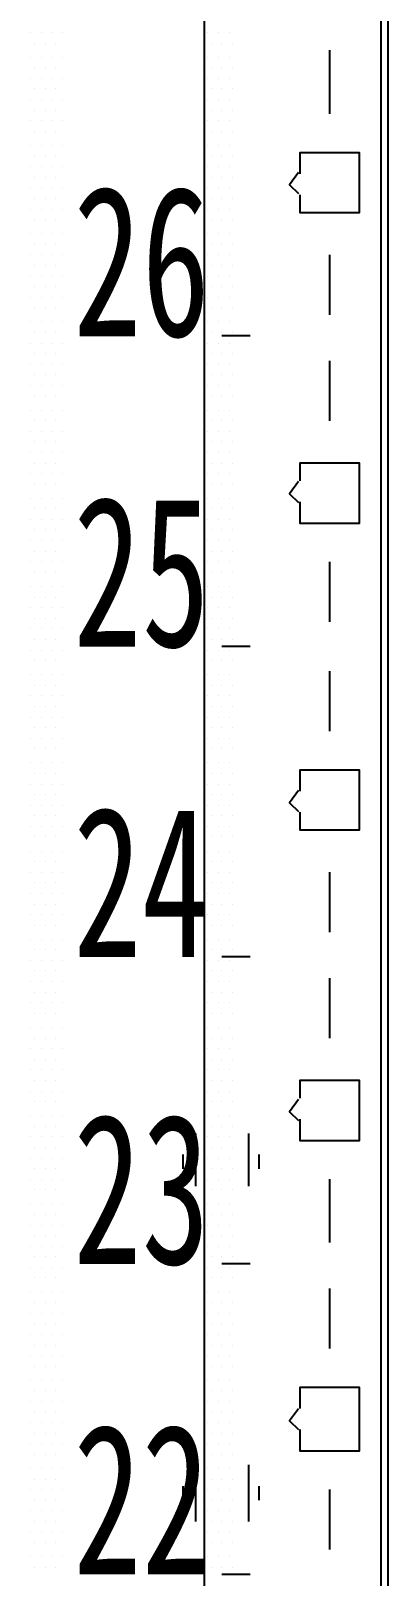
# Model space of a CAD drawing. Header units: metres. Extents: x 17 to 1264, y 17 to 859.
# Drawn here: x 307.7 to 322.3, y 386.3 to 449.4 of the extents above; entities that cross this region are included whole.
import ezdxf

# ---------------------------------------------------------------- set-up
doc = ezdxf.new("R2010")
doc.units = ezdxf.units.M
for name, color, linetype in [('LINES', 7, 'Continuous'), ('POLYLINES', 4, 'Continuous'), ('TEXTS', 3, 'Continuous')]:
    doc.layers.add(name, color=color, linetype=linetype)

msp = doc.modelspace()

# ---------------------------------------------------------------- linework, layer by layer
at = {"layer": 'LINES'}
for p, q in [((322.27, 121.54), (322.27, 716.83)), ((307.72, 449.28), (307.72, 449.28)), ((308.15, 449.28), (308.15, 449.28)), ((308.59, 449.28), (308.59, 449.28)), ((309.02, 449.28), (309.02, 449.28)), ((314.92, 449.28), (314.92, 449.28)), ((315.35, 449.28), (315.35, 449.28)), ((315.79, 449.28), (315.79, 449.28)), ((307.87, 448.85), (307.87, 448.85)), ((308.3, 448.85), (308.3, 448.85)), ((308.73, 448.85), (308.73, 448.85)), ((315.07, 448.85), (315.07, 448.85)), ((315.5, 448.85), (315.5, 448.85)), ((315.93, 448.85), (315.93, 448.85)), ((319.89, 448.56), (319.89, 445.97)), ((307.72, 448.27), (307.72, 448.27)), ((307.87, 447.84), (307.87, 447.84)), ((308.15, 448.27), (308.15, 448.27)), ((308.3, 447.84), (308.3, 447.84)), ((308.59, 448.27), (308.59, 448.27)), ((308.73, 447.84), (308.73, 447.84)), ((309.02, 448.27), (309.02, 448.27)), ((314.92, 448.27), (314.92, 448.27)), ((315.07, 447.84), (315.07, 447.84)), ((315.35, 448.27), (315.35, 448.27)), ((315.5, 447.84), (315.5, 447.84)), ((315.79, 448.27), (315.79, 448.27)), ((315.93, 447.84), (315.93, 447.84)), ((307.72, 447.41), (307.72, 447.41)), ((308.15, 447.41), (308.15, 447.41)), ((308.59, 447.41), (308.59, 447.41)), ((309.02, 447.41), (309.02, 447.41)), ((314.92, 447.41), (314.92, 447.41)), ((315.35, 447.41), (315.35, 447.41)), ((315.79, 447.41), (315.79, 447.41)), ((307.72, 446.54), (307.72, 446.54)), ((307.87, 446.98), (307.87, 446.98)), ((308.15, 446.54), (308.15, 446.54)), ((308.3, 446.98), (308.3, 446.98)), ((308.59, 446.54), (308.59, 446.54)), ((308.73, 446.98), (308.73, 446.98)), ((309.02, 446.54), (309.02, 446.54)), ((314.92, 446.54), (314.92, 446.54)), ((315.07, 446.98), (315.07, 446.98)), ((315.35, 446.54), (315.35, 446.54)), ((315.5, 446.98), (315.5, 446.98)), ((315.79, 446.54), (315.79, 446.54)), ((315.93, 446.98), (315.93, 446.98)), ((307.87, 446.11), (307.87, 446.11)), ((308.3, 446.11), (308.3, 446.11)), ((308.73, 446.11), (308.73, 446.11)), ((315.07, 446.11), (315.07, 446.11)), ((315.5, 446.11), (315.5, 446.11)), ((315.93, 446.11), (315.93, 446.11)), ((307.72, 445.68), (307.72, 445.68)), ((308.15, 445.68), (308.15, 445.68)), ((308.59, 445.68), (308.59, 445.68)), ((309.02, 445.68), (309.02, 445.68)), ((314.92, 445.68), (314.92, 445.68)), ((315.35, 445.68), (315.35, 445.68)), ((315.79, 445.68), (315.79, 445.68)), ((307.72, 444.67), (307.72, 444.67)), ((307.87, 445.25), (307.87, 445.25)), ((308.15, 444.67), (308.15, 444.67)), ((308.3, 445.25), (308.3, 445.25)), ((308.59, 444.67), (308.59, 444.67)), ((308.73, 445.25), (308.73, 445.25)), ((309.02, 444.67), (309.02, 444.67)), ((314.92, 444.67), (314.92, 444.67)), ((315.07, 445.25), (315.07, 445.25)), ((315.35, 444.67), (315.35, 444.67)), ((315.5, 445.25), (315.5, 445.25)), ((315.79, 444.67), (315.79, 444.67)), ((315.93, 445.25), (315.93, 445.25)), ((307.87, 444.24), (307.87, 444.24)), ((308.3, 444.24), (308.3, 444.24)), ((308.73, 444.24), (308.73, 444.24)), ((315.07, 444.24), (315.07, 444.24)), ((315.5, 444.24), (315.5, 444.24)), ((315.93, 444.24), (315.93, 444.24)), ((307.72, 443.81), (307.72, 443.81)), ((308.15, 443.81), (308.15, 443.81)), ((308.59, 443.81), (308.59, 443.81)), ((309.02, 443.81), (309.02, 443.81)), ((314.92, 443.81), (314.92, 443.81)), ((315.35, 443.81), (315.35, 443.81)), ((315.79, 443.81), (315.79, 443.81)), ((307.72, 442.94), (307.72, 442.94)), ((307.87, 443.38), (307.87, 443.38)), ((308.15, 442.94), (308.15, 442.94)), ((308.3, 443.38), (308.3, 443.38)), ((308.59, 442.94), (308.59, 442.94)), ((308.73, 443.38), (308.73, 443.38)), ((309.02, 442.94), (309.02, 442.94)), ((314.92, 442.94), (314.92, 442.94)), ((315.07, 443.38), (315.07, 443.38)), ((315.35, 442.94), (315.35, 442.94)), ((315.5, 443.38), (315.5, 443.38)), ((315.79, 442.94), (315.79, 442.94)), ((315.93, 443.38), (315.93, 443.38)), ((307.87, 442.51), (307.87, 442.51)), ((308.3, 442.51), (308.3, 442.51)), ((308.73, 442.51), (308.73, 442.51)), ((315.07, 442.51), (315.07, 442.51)), ((315.5, 442.51), (315.5, 442.51)), ((315.93, 442.51), (315.93, 442.51)), ((307.72, 442.08), (307.72, 442.08)), ((307.87, 441.65), (307.87, 441.65)), ((308.15, 442.08), (308.15, 442.08)), ((308.3, 441.65), (308.3, 441.65)), ((308.59, 442.08), (308.59, 442.08)), ((308.73, 441.65), (308.73, 441.65)), ((309.02, 442.08), (309.02, 442.08)), ((314.92, 442.08), (314.92, 442.08)), ((315.07, 441.65), (315.07, 441.65)), ((315.35, 442.08), (315.35, 442.08)), ((315.5, 441.65), (315.5, 441.65)), ((315.79, 442.08), (315.79, 442.08)), ((315.93, 441.65), (315.93, 441.65)), ((307.72, 441.07), (307.72, 441.07)), ((308.15, 441.07), (308.15, 441.07)), ((308.59, 441.07), (308.59, 441.07)), ((309.02, 441.07), (309.02, 441.07)), ((314.92, 441.07), (314.92, 441.07)), ((315.35, 441.07), (315.35, 441.07)), ((315.79, 441.07), (315.79, 441.07)), ((307.87, 440.64), (307.87, 440.64)), ((308.3, 440.64), (308.3, 440.64)), ((308.73, 440.64), (308.73, 440.64)), ((315.07, 440.64), (315.07, 440.64)), ((315.5, 440.64), (315.5, 440.64)), ((315.93, 440.64), (315.93, 440.64)), ((307.72, 440.21), (307.72, 440.21)), ((307.87, 439.78), (307.87, 439.78)), ((308.15, 440.21), (308.15, 440.21)), ((308.3, 439.78), (308.3, 439.78)), ((308.59, 440.21), (308.59, 440.21)), ((308.73, 439.78), (308.73, 439.78)), ((309.02, 440.21), (309.02, 440.21)), ((314.92, 440.21), (314.92, 440.21)), ((315.07, 439.78), (315.07, 439.78)), ((315.35, 440.21), (315.35, 440.21)), ((315.5, 439.78), (315.5, 439.78)), ((315.79, 440.21), (315.79, 440.21)), ((315.93, 439.78), (315.93, 439.78)), ((319.89, 440.21), (319.89, 437.76)), ((307.72, 439.34), (307.72, 439.34)), ((308.15, 439.34), (308.15, 439.34)), ((308.59, 439.34), (308.59, 439.34)), ((309.02, 439.34), (309.02, 439.34)), ((314.92, 439.34), (314.92, 439.34)), ((315.35, 439.34), (315.35, 439.34)), ((315.79, 439.34), (315.79, 439.34)), ((307.72, 438.48), (307.72, 438.48)), ((307.87, 438.91), (307.87, 438.91)), ((308.15, 438.48), (308.15, 438.48)), ((308.3, 438.91), (308.3, 438.91)), ((308.59, 438.48), (308.59, 438.48)), ((308.73, 438.91), (308.73, 438.91)), ((309.02, 438.48), (309.02, 438.48)), ((314.92, 438.48), (314.92, 438.48)), ((315.07, 438.91), (315.07, 438.91)), ((315.35, 438.48), (315.35, 438.48)), ((315.5, 438.91), (315.5, 438.91)), ((315.79, 438.48), (315.79, 438.48)), ((315.93, 438.91), (315.93, 438.91)), ((307.87, 438.05), (307.87, 438.05)), ((308.3, 438.05), (308.3, 438.05)), ((308.73, 438.05), (308.73, 438.05)), ((315.07, 438.05), (315.07, 438.05)), ((315.5, 438.05), (315.5, 438.05)), ((315.93, 438.05), (315.93, 438.05)), ((307.72, 437.47), (307.72, 437.47)), ((308.15, 437.47), (308.15, 437.47)), ((308.59, 437.47), (308.59, 437.47)), ((309.02, 437.47), (309.02, 437.47)), ((314.92, 437.47), (314.92, 437.47)), ((315.35, 437.47), (315.35, 437.47)), ((315.79, 437.47), (315.79, 437.47)), ((307.72, 436.61), (307.72, 436.61)), ((307.87, 437.04), (307.87, 437.04)), ((308.15, 436.61), (308.15, 436.61)), ((308.3, 437.04), (308.3, 437.04)), ((308.59, 436.61), (308.59, 436.61)), ((308.73, 437.04), (308.73, 437.04)), ((309.02, 436.61), (309.02, 436.61)), ((314.92, 436.61), (314.92, 436.61)), ((315.07, 437.04), (315.07, 437.04)), ((315.35, 436.61), (315.35, 436.61)), ((315.5, 437.04), (315.5, 437.04)), ((316.65, 436.9), (315.5, 436.9)), ((315.79, 436.61), (315.79, 436.61)), ((315.93, 437.04), (315.93, 437.04)), ((307.87, 436.18), (307.87, 436.18)), ((308.3, 436.18), (308.3, 436.18)), ((308.73, 436.18), (308.73, 436.18)), ((315.07, 436.18), (315.07, 436.18)), ((315.5, 436.18), (315.5, 436.18)), ((315.93, 436.18), (315.93, 436.18)), ((319.89, 435.89), (319.89, 433.44)), ((307.72, 435.74), (307.72, 435.74)), ((307.87, 435.31), (307.87, 435.31)), ((308.15, 435.74), (308.15, 435.74)), ((308.3, 435.31), (308.3, 435.31)), ((308.59, 435.74), (308.59, 435.74)), ((308.73, 435.31), (308.73, 435.31)), ((309.02, 435.74), (309.02, 435.74)), ((314.92, 435.74), (314.92, 435.74)), ((315.07, 435.31), (315.07, 435.31)), ((315.35, 435.74), (315.35, 435.74)), ((315.5, 435.31), (315.5, 435.31)), ((315.79, 435.74), (315.79, 435.74)), ((315.93, 435.31), (315.93, 435.31)), ((307.72, 434.88), (307.72, 434.88)), ((308.15, 434.88), (308.15, 434.88)), ((308.59, 434.88), (308.59, 434.88)), ((309.02, 434.88), (309.02, 434.88)), ((314.92, 434.88), (314.92, 434.88)), ((315.35, 434.88), (315.35, 434.88)), ((315.79, 434.88), (315.79, 434.88)), ((307.87, 434.45), (307.87, 434.45)), ((308.3, 434.45), (308.3, 434.45)), ((308.73, 434.45), (308.73, 434.45)), ((315.07, 434.45), (315.07, 434.45)), ((315.5, 434.45), (315.5, 434.45)), ((315.93, 434.45), (315.93, 434.45)), ((307.72, 433.87), (307.72, 433.87)), ((307.87, 433.44), (307.87, 433.44)), ((308.15, 433.87), (308.15, 433.87)), ((308.3, 433.44), (308.3, 433.44)), ((308.59, 433.87), (308.59, 433.87)), ((308.73, 433.44), (308.73, 433.44)), ((309.02, 433.87), (309.02, 433.87)), ((314.92, 433.87), (314.92, 433.87)), ((315.07, 433.44), (315.07, 433.44)), ((315.35, 433.87), (315.35, 433.87)), ((315.5, 433.44), (315.5, 433.44)), ((315.79, 433.87), (315.79, 433.87)), ((315.93, 433.44), (315.93, 433.44)), ((307.72, 433.01), (307.72, 433.01)), ((308.15, 433.01), (308.15, 433.01)), ((308.59, 433.01), (308.59, 433.01)), ((309.02, 433.01), (309.02, 433.01)), ((314.92, 433.01), (314.92, 433.01)), ((315.35, 433.01), (315.35, 433.01)), ((315.79, 433.01), (315.79, 433.01)), ((307.72, 432.14), (307.72, 432.14)), ((307.87, 432.58), (307.87, 432.58)), ((308.15, 432.14), (308.15, 432.14)), ((308.3, 432.58), (308.3, 432.58)), ((308.59, 432.14), (308.59, 432.14)), ((308.73, 432.58), (308.73, 432.58)), ((309.02, 432.14), (309.02, 432.14)), ((314.92, 432.14), (314.92, 432.14)), ((315.07, 432.58), (315.07, 432.58)), ((315.35, 432.14), (315.35, 432.14)), ((315.5, 432.58), (315.5, 432.58)), ((315.79, 432.14), (315.79, 432.14)), ((315.93, 432.58), (315.93, 432.58)), ((307.87, 431.71), (307.87, 431.71)), ((308.3, 431.71), (308.3, 431.71)), ((308.73, 431.71), (308.73, 431.71)), ((315.07, 431.71), (315.07, 431.71)), ((315.5, 431.71), (315.5, 431.71)), ((315.93, 431.71), (315.93, 431.71)), ((307.72, 431.28), (307.72, 431.28)), ((307.87, 430.85), (307.87, 430.85)), ((308.15, 431.28), (308.15, 431.28)), ((308.3, 430.85), (308.3, 430.85)), ((308.59, 431.28), (308.59, 431.28)), ((308.73, 430.85), (308.73, 430.85)), ((309.02, 431.28), (309.02, 431.28)), ((314.92, 431.28), (314.92, 431.28)), ((315.07, 430.85), (315.07, 430.85)), ((315.35, 431.28), (315.35, 431.28)), ((315.5, 430.85), (315.5, 430.85)), ((315.79, 431.28), (315.79, 431.28)), ((315.93, 430.85), (315.93, 430.85)), ((307.72, 430.27), (307.72, 430.27)), ((308.15, 430.27), (308.15, 430.27)), ((308.59, 430.27), (308.59, 430.27)), ((309.02, 430.27), (309.02, 430.27)), ((314.92, 430.27), (314.92, 430.27)), ((315.35, 430.27), (315.35, 430.27)), ((315.79, 430.27), (315.79, 430.27)), ((307.87, 429.84), (307.87, 429.84)), ((308.3, 429.84), (308.3, 429.84)), ((308.73, 429.84), (308.73, 429.84)), ((315.07, 429.84), (315.07, 429.84)), ((315.5, 429.84), (315.5, 429.84)), ((315.93, 429.84), (315.93, 429.84)), ((307.72, 429.41), (307.72, 429.41)), ((307.87, 428.98), (307.87, 428.98)), ((308.15, 429.41), (308.15, 429.41)), ((308.3, 428.98), (308.3, 428.98)), ((308.59, 429.41), (308.59, 429.41)), ((308.73, 428.98), (308.73, 428.98)), ((309.02, 429.41), (309.02, 429.41)), ((314.92, 429.41), (314.92, 429.41)), ((315.07, 428.98), (315.07, 428.98)), ((315.35, 429.41), (315.35, 429.41)), ((315.5, 428.98), (315.5, 428.98)), ((315.79, 429.41), (315.79, 429.41)), ((315.93, 428.98), (315.93, 428.98)), ((307.72, 428.54), (307.72, 428.54)), ((308.15, 428.54), (308.15, 428.54)), ((308.59, 428.54), (308.59, 428.54)), ((309.02, 428.54), (309.02, 428.54)), ((314.92, 428.54), (314.92, 428.54)), ((315.35, 428.54), (315.35, 428.54)), ((315.79, 428.54), (315.79, 428.54)), ((307.72, 427.68), (307.72, 427.68)), ((307.87, 428.11), (307.87, 428.11)), ((308.15, 427.68), (308.15, 427.68)), ((308.3, 428.11), (308.3, 428.11)), ((308.59, 427.68), (308.59, 427.68)), ((308.73, 428.11), (308.73, 428.11)), ((309.02, 427.68), (309.02, 427.68)), ((314.92, 427.68), (314.92, 427.68)), ((315.07, 428.11), (315.07, 428.11)), ((315.35, 427.68), (315.35, 427.68)), ((315.5, 428.11), (315.5, 428.11)), ((315.79, 427.68), (315.79, 427.68)), ((315.93, 428.11), (315.93, 428.11)), ((319.89, 427.68), (319.89, 425.23)), ((307.87, 427.25), (307.87, 427.25)), ((308.3, 427.25), (308.3, 427.25)), ((308.73, 427.25), (308.73, 427.25)), ((315.07, 427.25), (315.07, 427.25)), ((315.5, 427.25), (315.5, 427.25)), ((315.93, 427.25), (315.93, 427.25)), ((307.72, 426.67), (307.72, 426.67)), ((308.15, 426.67), (308.15, 426.67)), ((308.59, 426.67), (308.59, 426.67)), ((309.02, 426.67), (309.02, 426.67)), ((314.92, 426.67), (314.92, 426.67)), ((315.35, 426.67), (315.35, 426.67)), ((315.79, 426.67), (315.79, 426.67)), ((307.72, 425.81), (307.72, 425.81)), ((307.87, 426.24), (307.87, 426.24)), ((308.15, 425.81), (308.15, 425.81)), ((308.3, 426.24), (308.3, 426.24)), ((308.59, 425.81), (308.59, 425.81)), ((308.73, 426.24), (308.73, 426.24)), ((309.02, 425.81), (309.02, 425.81)), ((314.92, 425.81), (314.92, 425.81)), ((315.07, 426.24), (315.07, 426.24)), ((315.35, 425.81), (315.35, 425.81)), ((315.5, 426.24), (315.5, 426.24)), ((315.79, 425.81), (315.79, 425.81)), ((315.93, 426.24), (315.93, 426.24)), ((307.87, 425.38), (307.87, 425.38)), ((308.3, 425.38), (308.3, 425.38)), ((308.73, 425.38), (308.73, 425.38)), ((315.07, 425.38), (315.07, 425.38)), ((315.5, 425.38), (315.5, 425.38)), ((315.93, 425.38), (315.93, 425.38)), ((307.72, 424.94), (307.72, 424.94)), ((307.87, 424.51), (307.87, 424.51)), ((308.15, 424.94), (308.15, 424.94)), ((308.3, 424.51), (308.3, 424.51)), ((308.59, 424.94), (308.59, 424.94)), ((308.73, 424.51), (308.73, 424.51)), ((309.02, 424.94), (309.02, 424.94)), ((314.92, 424.94), (314.92, 424.94)), ((315.07, 424.51), (315.07, 424.51)), ((315.35, 424.94), (315.35, 424.94)), ((315.5, 424.51), (315.5, 424.51)), ((315.79, 424.94), (315.79, 424.94)), ((315.93, 424.51), (315.93, 424.51)), ((307.72, 424.08), (307.72, 424.08)), ((308.15, 424.08), (308.15, 424.08)), ((308.59, 424.08), (308.59, 424.08)), ((309.02, 424.08), (309.02, 424.08)), ((314.92, 424.08), (314.92, 424.08)), ((315.35, 424.08), (315.35, 424.08)), ((316.65, 424.22), (315.5, 424.22)), ((315.79, 424.08), (315.79, 424.08)), ((307.87, 423.65), (307.87, 423.65)), ((308.3, 423.65), (308.3, 423.65)), ((308.73, 423.65), (308.73, 423.65)), ((315.07, 423.65), (315.07, 423.65)), ((315.5, 423.65), (315.5, 423.65)), ((315.93, 423.65), (315.93, 423.65)), ((319.89, 423.22), (319.89, 420.77)), ((307.72, 423.07), (307.72, 423.07)), ((307.87, 422.64), (307.87, 422.64)), ((308.15, 423.07), (308.15, 423.07)), ((308.3, 422.64), (308.3, 422.64)), ((308.59, 423.07), (308.59, 423.07)), ((308.73, 422.64), (308.73, 422.64)), ((309.02, 423.07), (309.02, 423.07)), ((314.92, 423.07), (314.92, 423.07)), ((315.07, 422.64), (315.07, 422.64)), ((315.35, 423.07), (315.35, 423.07)), ((315.5, 422.64), (315.5, 422.64)), ((315.79, 423.07), (315.79, 423.07)), ((315.93, 422.64), (315.93, 422.64)), ((307.72, 422.21), (307.72, 422.21)), ((308.15, 422.21), (308.15, 422.21)), ((308.59, 422.21), (308.59, 422.21)), ((309.02, 422.21), (309.02, 422.21)), ((314.92, 422.21), (314.92, 422.21)), ((315.35, 422.21), (315.35, 422.21)), ((315.79, 422.21), (315.79, 422.21)), ((307.72, 421.34), (307.72, 421.34)), ((307.87, 421.78), (307.87, 421.78)), ((308.15, 421.34), (308.15, 421.34)), ((308.3, 421.78), (308.3, 421.78)), ((308.59, 421.34), (308.59, 421.34)), ((308.73, 421.78), (308.73, 421.78)), ((309.02, 421.34), (309.02, 421.34)), ((314.92, 421.34), (314.92, 421.34)), ((315.07, 421.78), (315.07, 421.78)), ((315.35, 421.34), (315.35, 421.34)), ((315.5, 421.78), (315.5, 421.78)), ((315.79, 421.34), (315.79, 421.34)), ((315.93, 421.78), (315.93, 421.78)), ((307.87, 420.91), (307.87, 420.91)), ((308.3, 420.91), (308.3, 420.91)), ((308.73, 420.91), (308.73, 420.91)), ((315.07, 420.91), (315.07, 420.91)), ((315.5, 420.91), (315.5, 420.91)), ((315.93, 420.91), (315.93, 420.91)), ((307.72, 420.48), (307.72, 420.48)), ((307.87, 420.05), (307.87, 420.05)), ((308.15, 420.48), (308.15, 420.48)), ((308.3, 420.05), (308.3, 420.05)), ((308.59, 420.48), (308.59, 420.48)), ((308.73, 420.05), (308.73, 420.05)), ((309.02, 420.48), (309.02, 420.48)), ((314.92, 420.48), (314.92, 420.48)), ((315.07, 420.05), (315.07, 420.05)), ((315.35, 420.48), (315.35, 420.48)), ((315.5, 420.05), (315.5, 420.05)), ((315.79, 420.48), (315.79, 420.48)), ((315.93, 420.05), (315.93, 420.05)), ((307.72, 419.47), (307.72, 419.47)), ((308.15, 419.47), (308.15, 419.47)), ((308.59, 419.47), (308.59, 419.47)), ((309.02, 419.47), (309.02, 419.47)), ((314.92, 419.47), (314.92, 419.47)), ((315.35, 419.47), (315.35, 419.47)), ((315.79, 419.47), (315.79, 419.47)), ((307.87, 419.04), (307.87, 419.04)), ((308.3, 419.04), (308.3, 419.04)), ((308.73, 419.04), (308.73, 419.04)), ((315.07, 419.04), (315.07, 419.04)), ((315.5, 419.04), (315.5, 419.04)), ((315.93, 419.04), (315.93, 419.04)), ((307.72, 418.61), (307.72, 418.61)), ((307.87, 418.18), (307.87, 418.18)), ((308.15, 418.61), (308.15, 418.61)), ((308.3, 418.18), (308.3, 418.18)), ((308.59, 418.61), (308.59, 418.61)), ((308.73, 418.18), (308.73, 418.18)), ((309.02, 418.61), (309.02, 418.61)), ((314.92, 418.61), (314.92, 418.61)), ((315.07, 418.18), (315.07, 418.18)), ((315.35, 418.61), (315.35, 418.61)), ((315.5, 418.18), (315.5, 418.18)), ((315.79, 418.61), (315.79, 418.61)), ((315.93, 418.18), (315.93, 418.18)), ((307.72, 417.74), (307.72, 417.74)), ((308.15, 417.74), (308.15, 417.74)), ((308.59, 417.74), (308.59, 417.74)), ((309.02, 417.74), (309.02, 417.74)), ((314.92, 417.74), (314.92, 417.74)), ((315.35, 417.74), (315.35, 417.74)), ((315.79, 417.74), (315.79, 417.74)), ((307.87, 417.31), (307.87, 417.31)), ((308.3, 417.31), (308.3, 417.31)), ((308.73, 417.31), (308.73, 417.31)), ((315.07, 417.31), (315.07, 417.31)), ((315.5, 417.31), (315.5, 417.31)), ((315.93, 417.31), (315.93, 417.31)), ((307.72, 416.88), (307.72, 416.88)), ((307.87, 416.45), (307.87, 416.45)), ((308.15, 416.88), (308.15, 416.88)), ((308.3, 416.45), (308.3, 416.45)), ((308.59, 416.88), (308.59, 416.88)), ((308.73, 416.45), (308.73, 416.45)), ((309.02, 416.88), (309.02, 416.88)), ((314.92, 416.88), (314.92, 416.88)), ((315.07, 416.45), (315.07, 416.45)), ((315.35, 416.88), (315.35, 416.88)), ((315.5, 416.45), (315.5, 416.45)), ((315.79, 416.88), (315.79, 416.88)), ((315.93, 416.45), (315.93, 416.45)), ((307.72, 415.87), (307.72, 415.87)), ((308.15, 415.87), (308.15, 415.87)), ((308.59, 415.87), (308.59, 415.87)), ((309.02, 415.87), (309.02, 415.87)), ((314.92, 415.87), (314.92, 415.87)), ((315.35, 415.87), (315.35, 415.87)), ((315.79, 415.87), (315.79, 415.87)), ((307.72, 415.01), (307.72, 415.01)), ((307.87, 415.44), (307.87, 415.44)), ((308.15, 415.01), (308.15, 415.01)), ((308.3, 415.44), (308.3, 415.44)), ((308.59, 415.01), (308.59, 415.01)), ((308.73, 415.44), (308.73, 415.44)), ((309.02, 415.01), (309.02, 415.01)), ((314.92, 415.01), (314.92, 415.01)), ((315.07, 415.44), (315.07, 415.44)), ((315.35, 415.01), (315.35, 415.01)), ((315.5, 415.44), (315.5, 415.44)), ((315.79, 415.01), (315.79, 415.01)), ((315.93, 415.44), (315.93, 415.44)), ((319.89, 415.01), (319.89, 412.56)), ((307.87, 414.58), (307.87, 414.58)), ((308.3, 414.58), (308.3, 414.58)), ((308.73, 414.58), (308.73, 414.58)), ((315.07, 414.58), (315.07, 414.58)), ((315.5, 414.58), (315.5, 414.58)), ((315.93, 414.58), (315.93, 414.58)), ((307.72, 414.14), (307.72, 414.14)), ((308.15, 414.14), (308.15, 414.14)), ((308.59, 414.14), (308.59, 414.14)), ((309.02, 414.14), (309.02, 414.14)), ((314.92, 414.14), (314.92, 414.14)), ((315.35, 414.14), (315.35, 414.14)), ((315.79, 414.14), (315.79, 414.14)), ((307.72, 413.28), (307.72, 413.28)), ((307.87, 413.71), (307.87, 413.71)), ((308.15, 413.28), (308.15, 413.28)), ((308.3, 413.71), (308.3, 413.71)), ((308.59, 413.28), (308.59, 413.28)), ((308.73, 413.71), (308.73, 413.71)), ((309.02, 413.28), (309.02, 413.28)), ((314.92, 413.28), (314.92, 413.28)), ((315.07, 413.71), (315.07, 413.71)), ((315.35, 413.28), (315.35, 413.28)), ((315.5, 413.71), (315.5, 413.71)), ((315.79, 413.28), (315.79, 413.28)), ((315.93, 413.71), (315.93, 413.71)), ((307.87, 412.85), (307.87, 412.85)), ((308.3, 412.85), (308.3, 412.85)), ((308.73, 412.85), (308.73, 412.85)), ((315.07, 412.85), (315.07, 412.85)), ((315.5, 412.85), (315.5, 412.85)), ((315.93, 412.85), (315.93, 412.85)), ((307.72, 412.27), (307.72, 412.27)), ((308.15, 412.27), (308.15, 412.27)), ((308.59, 412.27), (308.59, 412.27)), ((309.02, 412.27), (309.02, 412.27)), ((314.92, 412.27), (314.92, 412.27)), ((315.35, 412.27), (315.35, 412.27)), ((315.79, 412.27), (315.79, 412.27)), ((307.72, 411.41), (307.72, 411.41)), ((307.87, 411.84), (307.87, 411.84)), ((308.15, 411.41), (308.15, 411.41)), ((308.3, 411.84), (308.3, 411.84)), ((308.59, 411.41), (308.59, 411.41)), ((308.73, 411.84), (308.73, 411.84)), ((309.02, 411.41), (309.02, 411.41)), ((314.92, 411.41), (314.92, 411.41)), ((315.07, 411.84), (315.07, 411.84)), ((315.35, 411.41), (315.35, 411.41)), ((315.5, 411.84), (315.5, 411.84)), ((316.65, 411.55), (315.5, 411.55)), ((315.79, 411.41), (315.79, 411.41)), ((315.93, 411.84), (315.93, 411.84)), ((307.87, 410.98), (307.87, 410.98)), ((308.3, 410.98), (308.3, 410.98)), ((308.73, 410.98), (308.73, 410.98)), ((315.07, 410.98), (315.07, 410.98)), ((315.5, 410.98), (315.5, 410.98)), ((315.93, 410.98), (315.93, 410.98)), ((319.89, 410.69), (319.89, 408.24)), ((307.72, 410.54), (307.72, 410.54)), ((307.87, 410.11), (307.87, 410.11)), ((308.15, 410.54), (308.15, 410.54)), ((308.3, 410.11), (308.3, 410.11)), ((308.59, 410.54), (308.59, 410.54)), ((308.73, 410.11), (308.73, 410.11)), ((309.02, 410.54), (309.02, 410.54)), ((314.92, 410.54), (314.92, 410.54)), ((315.07, 410.11), (315.07, 410.11)), ((315.35, 410.54), (315.35, 410.54)), ((315.5, 410.11), (315.5, 410.11)), ((315.79, 410.54), (315.79, 410.54)), ((315.93, 410.11), (315.93, 410.11)), ((307.72, 409.68), (307.72, 409.68)), ((308.15, 409.68), (308.15, 409.68)), ((308.59, 409.68), (308.59, 409.68)), ((309.02, 409.68), (309.02, 409.68)), ((314.92, 409.68), (314.92, 409.68)), ((315.35, 409.68), (315.35, 409.68)), ((315.79, 409.68), (315.79, 409.68)), ((307.87, 409.25), (307.87, 409.25)), ((308.3, 409.25), (308.3, 409.25)), ((308.73, 409.25), (308.73, 409.25)), ((315.07, 409.25), (315.07, 409.25)), ((315.5, 409.25), (315.5, 409.25)), ((315.93, 409.25), (315.93, 409.25)), ((307.72, 408.67), (307.72, 408.67)), ((307.87, 408.24), (307.87, 408.24)), ((308.15, 408.67), (308.15, 408.67)), ((308.3, 408.24), (308.3, 408.24)), ((308.59, 408.67), (308.59, 408.67)), ((308.73, 408.24), (308.73, 408.24)), ((309.02, 408.67), (309.02, 408.67)), ((314.92, 408.67), (314.92, 408.67)), ((315.07, 408.24), (315.07, 408.24)), ((315.35, 408.67), (315.35, 408.67)), ((315.5, 408.24), (315.5, 408.24)), ((315.79, 408.67), (315.79, 408.67)), ((315.93, 408.24), (315.93, 408.24)), ((307.72, 407.81), (307.72, 407.81)), ((308.15, 407.81), (308.15, 407.81)), ((308.59, 407.81), (308.59, 407.81)), ((309.02, 407.81), (309.02, 407.81)), ((314.92, 407.81), (314.92, 407.81)), ((315.35, 407.81), (315.35, 407.81)), ((315.79, 407.81), (315.79, 407.81)), ((307.72, 406.94), (307.72, 406.94)), ((307.87, 407.38), (307.87, 407.38)), ((308.15, 406.94), (308.15, 406.94)), ((308.3, 407.38), (308.3, 407.38)), ((308.59, 406.94), (308.59, 406.94)), ((308.73, 407.38), (308.73, 407.38)), ((309.02, 406.94), (309.02, 406.94)), ((314.92, 406.94), (314.92, 406.94)), ((315.07, 407.38), (315.07, 407.38)), ((315.35, 406.94), (315.35, 406.94)), ((315.5, 407.38), (315.5, 407.38)), ((315.79, 406.94), (315.79, 406.94)), ((315.93, 407.38), (315.93, 407.38)), ((307.87, 406.51), (307.87, 406.51)), ((308.3, 406.51), (308.3, 406.51)), ((308.73, 406.51), (308.73, 406.51)), ((315.07, 406.51), (315.07, 406.51)), ((315.5, 406.51), (315.5, 406.51)), ((315.93, 406.51), (315.93, 406.51)), ((307.72, 406.08), (307.72, 406.08)), ((307.87, 405.65), (307.87, 405.65)), ((308.15, 406.08), (308.15, 406.08)), ((308.3, 405.65), (308.3, 405.65)), ((308.59, 406.08), (308.59, 406.08)), ((308.73, 405.65), (308.73, 405.65)), ((309.02, 406.08), (309.02, 406.08)), ((314.92, 406.08), (314.92, 406.08)), ((315.07, 405.65), (315.07, 405.65)), ((315.35, 406.08), (315.35, 406.08)), ((315.5, 405.65), (315.5, 405.65)), ((315.79, 406.08), (315.79, 406.08)), ((315.93, 405.65), (315.93, 405.65)), ((307.72, 405.07), (307.72, 405.07)), ((308.15, 405.07), (308.15, 405.07)), ((308.59, 405.07), (308.59, 405.07)), ((309.02, 405.07), (309.02, 405.07)), ((314.92, 405.07), (314.92, 405.07)), ((315.35, 405.07), (315.35, 405.07)), ((315.79, 405.07), (315.79, 405.07)), ((307.87, 404.64), (307.87, 404.64)), ((308.3, 404.64), (308.3, 404.64)), ((308.73, 404.64), (308.73, 404.64)), ((314.42, 404.35), (314.42, 402.19)), ((315.07, 404.64), (315.07, 404.64)), ((315.5, 404.64), (315.5, 404.64)), ((315.93, 404.64), (315.93, 404.64)), ((316.58, 404.35), (316.58, 402.19)), ((307.72, 404.21), (307.72, 404.21)), ((307.87, 403.78), (307.87, 403.78)), ((308.15, 404.21), (308.15, 404.21)), ((308.3, 403.78), (308.3, 403.78)), ((308.59, 404.21), (308.59, 404.21)), ((308.73, 403.78), (308.73, 403.78)), ((309.02, 404.21), (309.02, 404.21)), ((314.92, 404.21), (314.92, 404.21)), ((315.07, 403.78), (315.07, 403.78)), ((315.35, 404.21), (315.35, 404.21)), ((315.5, 403.78), (315.5, 403.78)), ((315.79, 404.21), (315.79, 404.21)), ((315.93, 403.78), (315.93, 403.78)), ((307.72, 403.34), (307.72, 403.34)), ((308.15, 403.34), (308.15, 403.34)), ((308.59, 403.34), (308.59, 403.34)), ((309.02, 403.34), (309.02, 403.34)), ((313.91, 403.49), (313.91, 402.91)), ((314.92, 403.34), (314.92, 403.34)), ((315.35, 403.34), (315.35, 403.34)), ((315.79, 403.34), (315.79, 403.34)), ((317.01, 403.49), (317.01, 402.91)), ((307.72, 402.48), (307.72, 402.48)), ((307.87, 402.91), (307.87, 402.91)), ((308.15, 402.48), (308.15, 402.48)), ((308.3, 402.91), (308.3, 402.91)), ((308.59, 402.48), (308.59, 402.48)), ((308.73, 402.91), (308.73, 402.91)), ((309.02, 402.48), (309.02, 402.48)), ((314.92, 402.48), (314.92, 402.48)), ((315.07, 402.91), (315.07, 402.91)), ((315.35, 402.48), (315.35, 402.48)), ((315.5, 402.91), (315.5, 402.91)), ((315.79, 402.48), (315.79, 402.48)), ((315.93, 402.91), (315.93, 402.91)), ((319.89, 402.48), (319.89, 399.89)), ((307.87, 402.05), (307.87, 402.05)), ((308.3, 402.05), (308.3, 402.05)), ((308.73, 402.05), (308.73, 402.05)), ((315.07, 402.05), (315.07, 402.05)), ((315.5, 402.05), (315.5, 402.05)), ((315.93, 402.05), (315.93, 402.05)), ((307.72, 401.47), (307.72, 401.47)), ((308.15, 401.47), (308.15, 401.47)), ((308.59, 401.47), (308.59, 401.47)), ((309.02, 401.47), (309.02, 401.47)), ((314.92, 401.47), (314.92, 401.47)), ((315.35, 401.47), (315.35, 401.47)), ((315.79, 401.47), (315.79, 401.47)), ((307.72, 400.61), (307.72, 400.61)), ((307.87, 401.04), (307.87, 401.04)), ((308.15, 400.61), (308.15, 400.61)), ((308.3, 401.04), (308.3, 401.04)), ((308.59, 400.61), (308.59, 400.61)), ((308.73, 401.04), (308.73, 401.04)), ((309.02, 400.61), (309.02, 400.61)), ((314.92, 400.61), (314.92, 400.61)), ((315.07, 401.04), (315.07, 401.04)), ((315.35, 400.61), (315.35, 400.61)), ((315.5, 401.04), (315.5, 401.04)), ((315.79, 400.61), (315.79, 400.61)), ((315.93, 401.04), (315.93, 401.04)), ((307.87, 400.18), (307.87, 400.18)), ((308.3, 400.18), (308.3, 400.18)), ((308.73, 400.18), (308.73, 400.18)), ((315.07, 400.18), (315.07, 400.18)), ((315.5, 400.18), (315.5, 400.18)), ((315.93, 400.18), (315.93, 400.18)), ((307.72, 399.74), (307.72, 399.74)), ((307.87, 399.31), (307.87, 399.31)), ((308.15, 399.74), (308.15, 399.74)), ((308.3, 399.31), (308.3, 399.31)), ((308.59, 399.74), (308.59, 399.74)), ((308.73, 399.31), (308.73, 399.31)), ((309.02, 399.74), (309.02, 399.74)), ((314.92, 399.74), (314.92, 399.74)), ((315.07, 399.31), (315.07, 399.31)), ((315.35, 399.74), (315.35, 399.74)), ((315.5, 399.31), (315.5, 399.31)), ((315.79, 399.74), (315.79, 399.74)), ((315.93, 399.31), (315.93, 399.31)), ((307.72, 398.88), (307.72, 398.88)), ((308.15, 398.88), (308.15, 398.88)), ((308.59, 398.88), (308.59, 398.88)), ((309.02, 398.88), (309.02, 398.88)), ((314.92, 398.88), (314.92, 398.88)), ((315.35, 398.88), (315.35, 398.88)), ((316.65, 399.02), (315.5, 399.02)), ((315.79, 398.88), (315.79, 398.88)), ((307.87, 398.45), (307.87, 398.45)), ((308.3, 398.45), (308.3, 398.45)), ((308.73, 398.45), (308.73, 398.45)), ((315.07, 398.45), (315.07, 398.45)), ((315.5, 398.45), (315.5, 398.45)), ((315.93, 398.45), (315.93, 398.45)), ((319.89, 398.02), (319.89, 395.57)), ((307.72, 397.87), (307.72, 397.87)), ((307.87, 397.44), (307.87, 397.44)), ((308.15, 397.87), (308.15, 397.87)), ((308.3, 397.44), (308.3, 397.44)), ((308.59, 397.87), (308.59, 397.87)), ((308.73, 397.44), (308.73, 397.44)), ((309.02, 397.87), (309.02, 397.87)), ((314.92, 397.87), (314.92, 397.87)), ((315.07, 397.44), (315.07, 397.44)), ((315.35, 397.87), (315.35, 397.87)), ((315.5, 397.44), (315.5, 397.44)), ((315.79, 397.87), (315.79, 397.87)), ((315.93, 397.44), (315.93, 397.44)), ((307.72, 397.01), (307.72, 397.01)), ((308.15, 397.01), (308.15, 397.01)), ((308.59, 397.01), (308.59, 397.01)), ((309.02, 397.01), (309.02, 397.01)), ((314.92, 397.01), (314.92, 397.01)), ((315.35, 397.01), (315.35, 397.01)), ((315.79, 397.01), (315.79, 397.01)), ((307.72, 396.14), (307.72, 396.14)), ((307.87, 396.58), (307.87, 396.58)), ((308.15, 396.14), (308.15, 396.14)), ((308.3, 396.58), (308.3, 396.58)), ((308.59, 396.14), (308.59, 396.14)), ((308.73, 396.58), (308.73, 396.58)), ((309.02, 396.14), (309.02, 396.14)), ((314.92, 396.14), (314.92, 396.14)), ((315.07, 396.58), (315.07, 396.58)), ((315.35, 396.14), (315.35, 396.14)), ((315.5, 396.58), (315.5, 396.58)), ((315.79, 396.14), (315.79, 396.14)), ((315.93, 396.58), (315.93, 396.58)), ((307.87, 395.71), (307.87, 395.71)), ((308.3, 395.71), (308.3, 395.71)), ((308.73, 395.71), (308.73, 395.71)), ((315.07, 395.71), (315.07, 395.71)), ((315.5, 395.71), (315.5, 395.71)), ((315.93, 395.71), (315.93, 395.71)), ((307.72, 395.28), (307.72, 395.28)), ((307.87, 394.85), (307.87, 394.85)), ((308.15, 395.28), (308.15, 395.28)), ((308.3, 394.85), (308.3, 394.85)), ((308.59, 395.28), (308.59, 395.28)), ((308.73, 394.85), (308.73, 394.85)), ((309.02, 395.28), (309.02, 395.28)), ((314.92, 395.28), (314.92, 395.28)), ((315.07, 394.85), (315.07, 394.85)), ((315.35, 395.28), (315.35, 395.28)), ((315.5, 394.85), (315.5, 394.85)), ((315.79, 395.28), (315.79, 395.28)), ((315.93, 394.85), (315.93, 394.85)), ((307.72, 394.27), (307.72, 394.27)), ((308.15, 394.27), (308.15, 394.27)), ((308.59, 394.27), (308.59, 394.27)), ((309.02, 394.27), (309.02, 394.27)), ((314.92, 394.27), (314.92, 394.27)), ((315.35, 394.27), (315.35, 394.27)), ((315.79, 394.27), (315.79, 394.27)), ((307.87, 393.84), (307.87, 393.84)), ((308.3, 393.84), (308.3, 393.84)), ((308.73, 393.84), (308.73, 393.84)), ((315.07, 393.84), (315.07, 393.84)), ((315.5, 393.84), (315.5, 393.84)), ((315.93, 393.84), (315.93, 393.84)), ((307.72, 393.41), (307.72, 393.41)), ((307.87, 392.98), (307.87, 392.98)), ((308.15, 393.41), (308.15, 393.41)), ((308.3, 392.98), (308.3, 392.98)), ((308.59, 393.41), (308.59, 393.41)), ((308.73, 392.98), (308.73, 392.98)), ((309.02, 393.41), (309.02, 393.41)), ((314.92, 393.41), (314.92, 393.41)), ((315.07, 392.98), (315.07, 392.98)), ((315.35, 393.41), (315.35, 393.41)), ((315.5, 392.98), (315.5, 392.98)), ((315.79, 393.41), (315.79, 393.41)), ((315.93, 392.98), (315.93, 392.98)), ((307.72, 392.54), (307.72, 392.54)), ((308.15, 392.54), (308.15, 392.54)), ((308.59, 392.54), (308.59, 392.54)), ((309.02, 392.54), (309.02, 392.54)), ((314.92, 392.54), (314.92, 392.54)), ((315.35, 392.54), (315.35, 392.54)), ((315.79, 392.54), (315.79, 392.54)), ((307.72, 391.68), (307.72, 391.68)), ((307.87, 392.11), (307.87, 392.11)), ((308.15, 391.68), (308.15, 391.68)), ((308.3, 392.11), (308.3, 392.11)), ((308.59, 391.68), (308.59, 391.68)), ((308.73, 392.11), (308.73, 392.11)), ((309.02, 391.68), (309.02, 391.68)), ((314.92, 391.68), (314.92, 391.68)), ((315.07, 392.11), (315.07, 392.11)), ((315.35, 391.68), (315.35, 391.68)), ((315.5, 392.11), (315.5, 392.11)), ((315.79, 391.68), (315.79, 391.68)), ((315.93, 392.11), (315.93, 392.11)), ((307.87, 391.25), (307.87, 391.25)), ((308.3, 391.25), (308.3, 391.25)), ((308.73, 391.25), (308.73, 391.25)), ((315.07, 391.25), (315.07, 391.25)), ((315.5, 391.25), (315.5, 391.25)), ((315.93, 391.25), (315.93, 391.25)), ((307.72, 390.67), (307.72, 390.67)), ((308.15, 390.67), (308.15, 390.67)), ((308.59, 390.67), (308.59, 390.67)), ((309.02, 390.67), (309.02, 390.67)), ((314.42, 390.82), (314.42, 388.51)), ((314.92, 390.67), (314.92, 390.67)), ((315.35, 390.67), (315.35, 390.67)), ((315.79, 390.67), (315.79, 390.67)), ((316.58, 390.82), (316.58, 388.51)), ((307.72, 389.81), (307.72, 389.81)), ((307.87, 390.24), (307.87, 390.24)), ((308.15, 389.81), (308.15, 389.81)), ((308.3, 390.24), (308.3, 390.24)), ((308.59, 389.81), (308.59, 389.81)), ((308.73, 390.24), (308.73, 390.24)), ((309.02, 389.81), (309.02, 389.81)), ((313.91, 389.95), (313.91, 389.38)), ((314.92, 389.81), (314.92, 389.81)), ((315.07, 390.24), (315.07, 390.24)), ((315.35, 389.81), (315.35, 389.81)), ((315.5, 390.24), (315.5, 390.24)), ((315.79, 389.81), (315.79, 389.81)), ((315.93, 390.24), (315.93, 390.24)), ((317.01, 389.95), (317.01, 389.38)), ((319.89, 389.81), (319.89, 387.36)), ((307.87, 389.38), (307.87, 389.38)), ((308.3, 389.38), (308.3, 389.38)), ((308.73, 389.38), (308.73, 389.38)), ((315.07, 389.38), (315.07, 389.38)), ((315.5, 389.38), (315.5, 389.38)), ((315.93, 389.38), (315.93, 389.38)), ((307.72, 388.94), (307.72, 388.94)), ((308.15, 388.94), (308.15, 388.94)), ((308.59, 388.94), (308.59, 388.94)), ((309.02, 388.94), (309.02, 388.94)), ((314.92, 388.94), (314.92, 388.94)), ((315.35, 388.94), (315.35, 388.94)), ((315.79, 388.94), (315.79, 388.94)), ((307.72, 388.08), (307.72, 388.08)), ((307.87, 388.51), (307.87, 388.51)), ((308.15, 388.08), (308.15, 388.08)), ((308.3, 388.51), (308.3, 388.51)), ((308.59, 388.08), (308.59, 388.08)), ((308.73, 388.51), (308.73, 388.51)), ((309.02, 388.08), (309.02, 388.08)), ((314.92, 388.08), (314.92, 388.08)), ((315.07, 388.51), (315.07, 388.51)), ((315.35, 388.08), (315.35, 388.08)), ((315.5, 388.51), (315.5, 388.51)), ((315.79, 388.08), (315.79, 388.08)), ((315.93, 388.51), (315.93, 388.51)), ((307.87, 387.65), (307.87, 387.65)), ((308.3, 387.65), (308.3, 387.65)), ((308.73, 387.65), (308.73, 387.65)), ((315.07, 387.65), (315.07, 387.65)), ((315.5, 387.65), (315.5, 387.65)), ((315.93, 387.65), (315.93, 387.65)), ((307.72, 387.07), (307.72, 387.07)), ((307.87, 386.64), (307.87, 386.64)), ((308.15, 387.07), (308.15, 387.07)), ((308.3, 386.64), (308.3, 386.64)), ((308.59, 387.07), (308.59, 387.07)), ((308.73, 386.64), (308.73, 386.64)), ((309.02, 387.07), (309.02, 387.07)), ((314.92, 387.07), (314.92, 387.07)), ((315.07, 386.64), (315.07, 386.64)), ((315.35, 387.07), (315.35, 387.07)), ((315.5, 386.64), (315.5, 386.64)), ((315.79, 387.07), (315.79, 387.07)), ((315.93, 386.64), (315.93, 386.64)), ((316.65, 386.35), (315.5, 386.35))]:
    msp.add_line(p, q, dxfattribs=at)
at = {"layer": 'POLYLINES'}
for points in [[(314.78, 716.83), (314.78, 574.85), (314.78, 121.54)], [(321.98, 699.55), (321.98, 560.59), (321.98, 121.54)], [(318.67, 442.66), (318.67, 441.94), (321.11, 441.94), (321.11, 444.38), (318.67, 444.38), (318.67, 443.52)], [(318.62, 443.57), (318.26, 443.07), (318.62, 442.72)], [(318.67, 430.13), (318.67, 429.26), (321.11, 429.26), (321.11, 431.71), (318.67, 431.71), (318.67, 430.99)], [(318.62, 430.96), (318.26, 430.46), (318.62, 430.1)], [(318.67, 417.46), (318.67, 416.74), (321.11, 416.74), (321.11, 419.18), (318.67, 419.18), (318.67, 418.32)], [(318.62, 418.34), (318.26, 417.84), (318.62, 417.49)], [(318.67, 404.93), (318.67, 404.06), (321.11, 404.06), (321.11, 406.51), (318.67, 406.51), (318.67, 405.79)], [(318.62, 405.73), (318.26, 405.23), (318.62, 404.88)], [(318.67, 392.26), (318.67, 391.39), (321.11, 391.39), (321.11, 393.98), (318.67, 393.98), (318.67, 393.12)], [(318.62, 393.11), (318.26, 392.62), (318.62, 392.26)]]:
    msp.add_lwpolyline(points, dxfattribs=at)

# ---------------------------------------------------------------- texts
at = {"layer": 'TEXTS', "width": 0.666667}
for s, p in [('26', (309.45, 436.89)), ('25', (309.45, 424.22)), ('24', (309.45, 411.55)), ('23', (309.45, 399.02)), ('22', (309.45, 386.35))]:
    msp.add_text(s, height=6.13, dxfattribs=at).set_placement(p)

doc.saveas('drawing.dxf')
